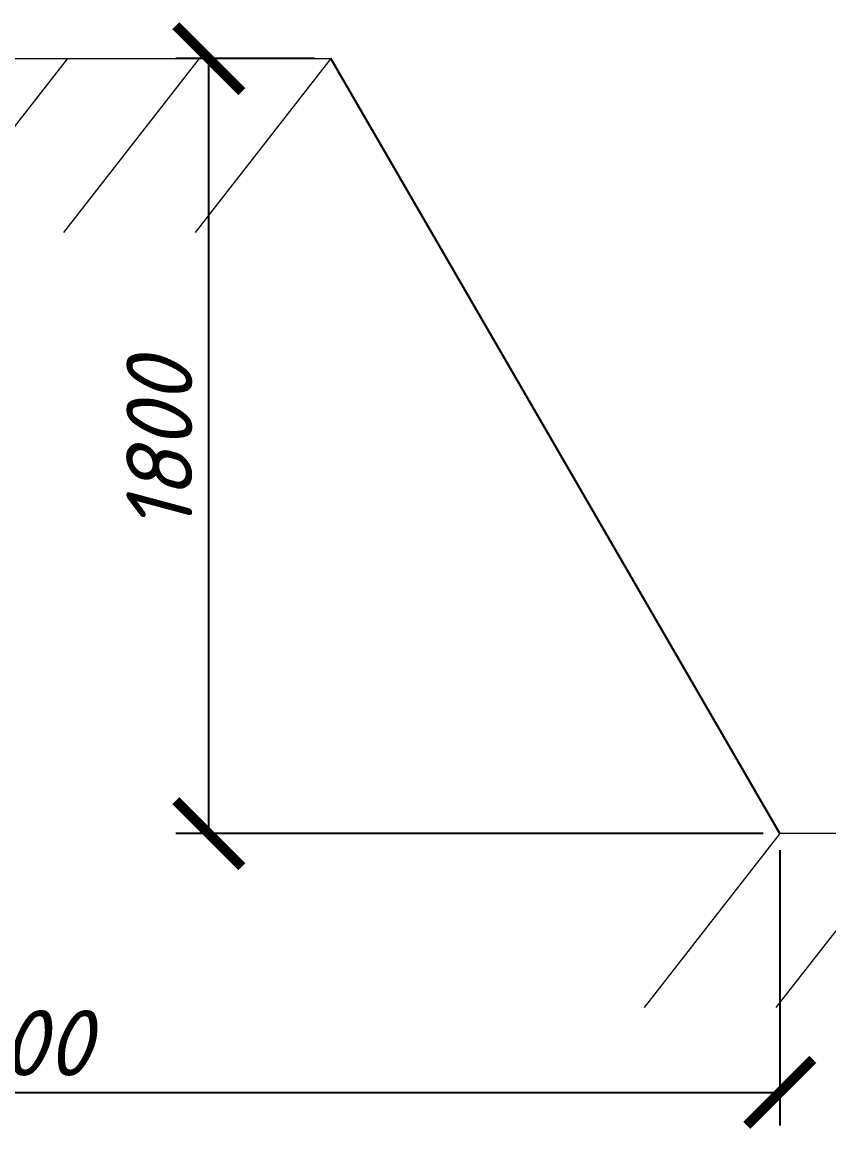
# Model space of a CAD drawing. Header units: millimetres. Extents: x 302528 to 620428, y -80391 to 59551.
# Drawn here: x 474435 to 477492, y 4136 to 8332 of the extents above; entities that cross this region are included whole.
import ezdxf

# ---------------------------------------------------------------- set-up
doc = ezdxf.new("R2010")
doc.units = ezdxf.units.MM
doc.header["$MEASUREMENT"] = 0
doc.layers.add('Размеры', color=252, linetype='Continuous', lineweight=9)
doc.styles.get("Standard").update_dxf_attribs({"font": 'isocpeui.ttf', "height": 300})
doc.styles.add('Италик', font='isocpeui.ttf')
doc.dimstyles.new('1-100', dxfattribs={"dimscale": 100, "dimtxt": 3, "dimasz": 2.5, "dimexe": 1.25, "dimexo": 0.625, "dimtad": 1, "dimdec": 0, "dimrnd": 5, "dimtxsty": 'Standard', "dimblk": 'ARCHTICK', "dimcen": 2.5, "dimadec": 0, "dimazin": 0, "dimtfac": 1, "dimtdec": 0, "dimtmove": 1, "dimatfit": 2, "dimfxl": 1, "dimarcsym": 0})

# ---------------------------------------------------------------- blocks, each defined once
blk = doc.blocks.new('_ArchTick')
at = {"color": 0, "const_width": 0.15}
blk.add_lwpolyline([(-0.5, -0.5), (0.5, 0.5)], dxfattribs=at)
blk = doc.blocks.new('*D349')
at = {"color": 0, "linetype": 'ByBlock', "lineweight": -2, "transparency": 16777216}
for p, q in [((459370.5, 8131), (459370.5, 7077.1)), ((463585.6, 8131), (463585.6, 7077.1)), ((459370.5, 7202.1), (463585.6, 7202.1))]:
    blk.add_line(p, q, dxfattribs=at)
at = {"layer": 'Defpoints', "color": 0, "linetype": 'ByBlock', "lineweight": 9, "transparency": 16777216}
for p in [(459370.5, 8193.5), (463585.6, 8193.5), (463585.6, 7202.1)]:
    blk.add_point(p, dxfattribs=at)
at = {"color": 0, "linetype": 'ByBlock', "lineweight": -2, "transparency": 16777216, "xscale": 250, "yscale": 250, "zscale": 250, "rotation": 180}
blk.add_blockref('_ArchTick', (459370.5, 7202.1), dxfattribs=at)
at = {"color": 0, "linetype": 'ByBlock', "lineweight": -2, "transparency": 16777216, "xscale": 250, "yscale": 250, "zscale": 250}
blk.add_blockref('_ArchTick', (463585.6, 7202.1), dxfattribs=at)
at = {"color": 0, "linetype": 'ByBlock', "lineweight": 9, "transparency": 16777216, "insert": (461478.1, 7389.7), "char_height": 300, "width": 317899.436, "attachment_point": 5, "style": 'Италик'}
blk.add_mtext('{\\H0.83333x;не менее 2000}', dxfattribs=at)
blk = doc.blocks.new('*D350')
at = {"color": 0, "linetype": 'ByBlock', "lineweight": -2, "transparency": 16777216}
for p, q in [((475542.7, 8193.5), (475017.7, 8193.5)), ((475142.7, 5255.5), (475142.7, 8193.5)), ((477243.4, 5255.5), (475017.7, 5255.5))]:
    blk.add_line(p, q, dxfattribs=at)
at = {"layer": 'Defpoints', "color": 0, "linetype": 'ByBlock', "lineweight": 9, "transparency": 16777216}
for p in [(475142.7, 8193.5), (475605.2, 8193.5), (477305.9, 5255.5)]:
    blk.add_point(p, dxfattribs=at)
at = {"color": 0, "linetype": 'ByBlock', "lineweight": -2, "transparency": 16777216, "xscale": 250, "yscale": 250, "zscale": 250}
for p, rotation in [((475142.7, 8193.5), 90), ((475142.7, 5255.5), 270)]:
    blk.add_blockref('_ArchTick', p, dxfattribs=dict(at, rotation=rotation))
at = {"color": 0, "linetype": 'ByBlock', "lineweight": 9, "transparency": 16777216, "insert": (474955.2, 6724.5), "char_height": 300, "attachment_point": 5, "rotation": 90, "style": 'Италик'}
blk.add_mtext('{\\H0.83333x;1800}', dxfattribs=at)
blk = doc.blocks.new('*D351')
at = {"color": 0, "linetype": 'ByBlock', "lineweight": -2, "transparency": 16777216}
for p, q in [((471404, 8131), (471404, 4149.1)), ((477305.9, 5193), (477305.9, 4149.1)), ((471404, 4274.1), (477305.9, 4274.1))]:
    blk.add_line(p, q, dxfattribs=at)
at = {"layer": 'Defpoints', "color": 0, "linetype": 'ByBlock', "lineweight": 9, "transparency": 16777216}
for p in [(471404, 8193.5), (477305.9, 5255.5), (477305.9, 4274.1)]:
    blk.add_point(p, dxfattribs=at)
at = {"color": 0, "linetype": 'ByBlock', "lineweight": -2, "transparency": 16777216, "xscale": 250, "yscale": 250, "zscale": 250, "rotation": 180}
blk.add_blockref('_ArchTick', (471404, 4274.1), dxfattribs=at)
at = {"color": 0, "linetype": 'ByBlock', "lineweight": -2, "transparency": 16777216, "xscale": 250, "yscale": 250, "zscale": 250}
blk.add_blockref('_ArchTick', (477305.9, 4274.1), dxfattribs=at)
at = {"color": 0, "linetype": 'ByBlock', "lineweight": 9, "transparency": 16777216, "insert": (474355, 4461.6), "char_height": 300, "attachment_point": 5, "style": 'Италик'}
blk.add_mtext('{\\H0.83333x;2000}', dxfattribs=at)

msp = doc.modelspace()

# ---------------------------------------------------------------- linework, layer by layer
at = {"color": 0}
msp.add_line((477305.925, 5255.478), (475605.169, 8193.479), dxfattribs=at)
at = {"layer": 'Размеры', "color": 0, "lineweight": 9}
msp.add_line((446852.527, 8193.479), (475605.169, 8193.479), dxfattribs=at)
at = {"layer": 'Размеры', "color": 0}
for p, q in [((474606.769, 8193.479), (474092.385, 7534.461)), ((475105.969, 8193.479), (474591.585, 7534.461)), ((475605.169, 8193.479), (475090.785, 7534.461)), ((477305.925, 5255.478), (476791.541, 4596.459)), ((477805.125, 5255.478), (477290.741, 4596.459)), ((489295.258, 5255.478), (477305.925, 5255.478))]:
    msp.add_line(p, q, dxfattribs=at)

# ---------------------------------------------------------------- dimensions: what is measured, and where the dimension line sits
at = {"color": 0, "linetype": 'ByBlock', "lineweight": 9}
dim = msp.add_linear_dim(base=(475142.685, 8193.479), p1=(477305.925, 5255.478), p2=(475605.169, 8193.479), angle=90, text='{\\H0.83333x;1800}', dimstyle='1-100', override={"dimtxsty": 'Италик'}, dxfattribs=at)
dim.commit()
dim.dimension.update_dxf_attribs({"geometry": '*D350', "text_midpoint": (474955.186, 6724.479)})
dim = msp.add_aligned_dim(p1=(459370.55, 8193.479), p2=(463585.574, 8193.479), distance=-991.362, text='{\\H0.83333x;не менее 2000}', dimstyle='1-100', override={"dimtxsty": 'Италик'}, dxfattribs=at)
dim.commit()
dim.dimension.update_dxf_attribs({"geometry": '*D349', "text_midpoint": (461478.062, 7389.711)})
dim = msp.add_linear_dim(base=(477305.925, 4274.128), p1=(471403.99, 8193.479), p2=(477305.925, 5255.478), text='{\\H0.83333x;2000}', dimstyle='1-100', override={"dimtxsty": 'Италик'}, dxfattribs=at)
dim.commit()
dim.dimension.update_dxf_attribs({"geometry": '*D351', "text_midpoint": (474354.958, 4461.627)})

doc.saveas('drawing.dxf')
